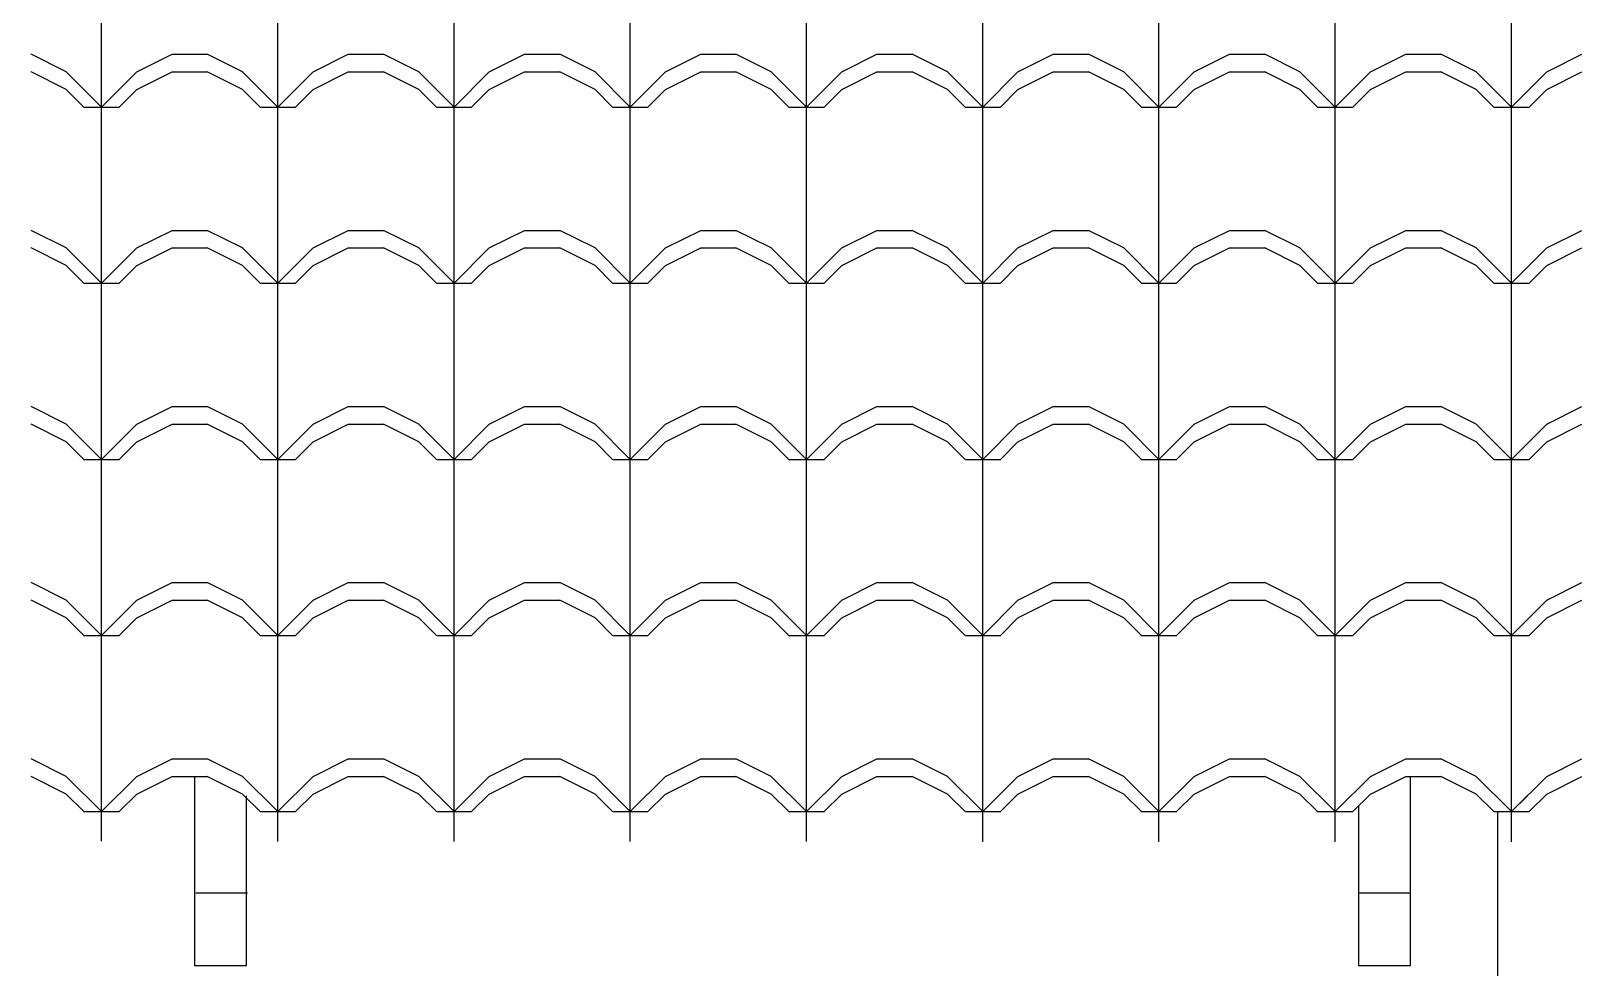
# Model space of a CAD drawing. Extents: x -6702 to 814, y 5971 to 8281.
# Drawn here: x -1303.1 to -1153.5, y 7928.4 to 8018.9 of the extents above; entities that cross this region are included whole.
import ezdxf

# ---------------------------------------------------------------- set-up
doc = ezdxf.new("R2010")
doc.units = 0
doc.header["$LTSCALE"] = 30
doc.header["$MEASUREMENT"] = 0
doc.layers.add('COTA', color=1, linetype='CONTINUOUS')
doc.layers.add('PAREDE', color=6, linetype='CONTINUOUS')

msp = doc.modelspace()

# ---------------------------------------------------------------- linework, layer by layer
at = {"layer": 'COTA'}
for p, q in [((-1296.28, 8011.517), (-1296.28, 8028.517)), ((-1279.28, 8011.517), (-1279.28, 8028.517)), ((-1262.28, 8011.517), (-1262.28, 8028.517)), ((-1245.28, 8011.517), (-1245.28, 8028.517)), ((-1228.28, 8011.517), (-1228.28, 8028.517)), ((-1211.28, 8011.517), (-1211.28, 8028.517)), ((-1194.28, 8011.517), (-1194.28, 8028.517)), ((-1177.28, 8011.517), (-1177.28, 8028.517)), ((-1160.28, 8011.517), (-1160.28, 8028.517)), ((-1160.28, 8011.517), (-1160.28, 8028.517)), ((-1299.68, 8014.917), (-1303.08, 8016.617)), ((-1292.88, 8014.917), (-1289.48, 8016.617)), ((-1289.48, 8016.617), (-1286.08, 8016.617)), ((-1282.68, 8014.917), (-1286.08, 8016.617)), ((-1275.88, 8014.917), (-1272.48, 8016.617)), ((-1272.48, 8016.617), (-1269.08, 8016.617)), ((-1265.68, 8014.917), (-1269.08, 8016.617)), ((-1258.88, 8014.917), (-1255.48, 8016.617)), ((-1255.48, 8016.617), (-1252.08, 8016.617)), ((-1248.68, 8014.917), (-1252.08, 8016.617)), ((-1241.88, 8014.917), (-1238.48, 8016.617)), ((-1238.48, 8016.617), (-1235.08, 8016.617)), ((-1231.68, 8014.917), (-1235.08, 8016.617)), ((-1224.88, 8014.917), (-1221.48, 8016.617)), ((-1221.48, 8016.617), (-1218.08, 8016.617)), ((-1214.68, 8014.917), (-1218.08, 8016.617)), ((-1207.88, 8014.917), (-1204.48, 8016.617)), ((-1204.48, 8016.617), (-1201.08, 8016.617)), ((-1197.68, 8014.917), (-1201.08, 8016.617)), ((-1190.88, 8014.917), (-1187.48, 8016.617)), ((-1187.48, 8016.617), (-1184.08, 8016.617)), ((-1180.68, 8014.917), (-1184.08, 8016.617)), ((-1173.88, 8014.917), (-1170.48, 8016.617)), ((-1170.48, 8016.617), (-1167.08, 8016.617)), ((-1163.68, 8014.917), (-1167.08, 8016.617)), ((-1156.88, 8014.917), (-1153.48, 8016.617)), ((-1299.68, 8013.217), (-1303.08, 8014.917)), ((-1296.28, 8011.517), (-1299.68, 8014.917)), ((-1296.28, 8011.517), (-1292.88, 8014.917)), ((-1292.88, 8013.217), (-1289.48, 8014.917)), ((-1289.48, 8014.917), (-1286.08, 8014.917)), ((-1282.68, 8013.217), (-1286.08, 8014.917)), ((-1279.28, 8011.517), (-1282.68, 8014.917)), ((-1279.28, 8011.517), (-1275.88, 8014.917)), ((-1275.88, 8013.217), (-1272.48, 8014.917)), ((-1272.48, 8014.917), (-1269.08, 8014.917)), ((-1265.68, 8013.217), (-1269.08, 8014.917)), ((-1262.28, 8011.517), (-1265.68, 8014.917)), ((-1262.28, 8011.517), (-1258.88, 8014.917)), ((-1258.88, 8013.217), (-1255.48, 8014.917)), ((-1255.48, 8014.917), (-1252.08, 8014.917)), ((-1248.68, 8013.217), (-1252.08, 8014.917)), ((-1245.28, 8011.517), (-1248.68, 8014.917)), ((-1245.28, 8011.517), (-1241.88, 8014.917)), ((-1241.88, 8013.217), (-1238.48, 8014.917)), ((-1238.48, 8014.917), (-1235.08, 8014.917)), ((-1231.68, 8013.217), (-1235.08, 8014.917)), ((-1228.28, 8011.517), (-1231.68, 8014.917)), ((-1228.28, 8011.517), (-1224.88, 8014.917)), ((-1224.88, 8013.217), (-1221.48, 8014.917)), ((-1221.48, 8014.917), (-1218.08, 8014.917)), ((-1214.68, 8013.217), (-1218.08, 8014.917)), ((-1211.28, 8011.517), (-1214.68, 8014.917)), ((-1211.28, 8011.517), (-1207.88, 8014.917)), ((-1207.88, 8013.217), (-1204.48, 8014.917)), ((-1204.48, 8014.917), (-1201.08, 8014.917)), ((-1197.68, 8013.217), (-1201.08, 8014.917)), ((-1194.28, 8011.517), (-1197.68, 8014.917)), ((-1194.28, 8011.517), (-1190.88, 8014.917)), ((-1190.88, 8013.217), (-1187.48, 8014.917)), ((-1187.48, 8014.917), (-1184.08, 8014.917)), ((-1180.68, 8013.217), (-1184.08, 8014.917)), ((-1177.28, 8011.517), (-1180.68, 8014.917)), ((-1177.28, 8011.517), (-1173.88, 8014.917)), ((-1173.88, 8013.217), (-1170.48, 8014.917)), ((-1170.48, 8014.917), (-1167.08, 8014.917)), ((-1163.68, 8013.217), (-1167.08, 8014.917)), ((-1160.28, 8011.517), (-1163.68, 8014.917)), ((-1160.28, 8011.517), (-1156.88, 8014.917)), ((-1156.88, 8013.217), (-1153.48, 8014.917)), ((-1297.98, 8011.517), (-1299.68, 8013.217)), ((-1294.58, 8011.517), (-1292.88, 8013.217)), ((-1280.98, 8011.517), (-1282.68, 8013.217)), ((-1277.58, 8011.517), (-1275.88, 8013.217)), ((-1263.98, 8011.517), (-1265.68, 8013.217)), ((-1260.58, 8011.517), (-1258.88, 8013.217)), ((-1246.98, 8011.517), (-1248.68, 8013.217)), ((-1243.58, 8011.517), (-1241.88, 8013.217)), ((-1229.98, 8011.517), (-1231.68, 8013.217)), ((-1226.58, 8011.517), (-1224.88, 8013.217)), ((-1212.98, 8011.517), (-1214.68, 8013.217)), ((-1209.58, 8011.517), (-1207.88, 8013.217)), ((-1195.98, 8011.517), (-1197.68, 8013.217)), ((-1192.58, 8011.517), (-1190.88, 8013.217)), ((-1178.98, 8011.517), (-1180.68, 8013.217)), ((-1175.58, 8011.517), (-1173.88, 8013.217)), ((-1161.98, 8011.517), (-1163.68, 8013.217)), ((-1160.28, 8011.517), (-1158.742, 8013.055)), ((-1158.58, 8011.517), (-1156.88, 8013.217)), ((-1297.98, 8011.517), (-1294.58, 8011.517)), ((-1296.28, 7994.517), (-1296.28, 8011.517)), ((-1280.98, 8011.517), (-1277.58, 8011.517)), ((-1279.28, 7994.517), (-1279.28, 8011.517)), ((-1263.98, 8011.517), (-1260.58, 8011.517)), ((-1262.28, 7994.517), (-1262.28, 8011.517)), ((-1246.98, 8011.517), (-1243.58, 8011.517)), ((-1245.28, 7994.517), (-1245.28, 8011.517)), ((-1229.98, 8011.517), (-1226.58, 8011.517)), ((-1228.28, 7994.517), (-1228.28, 8011.517)), ((-1212.98, 8011.517), (-1209.58, 8011.517)), ((-1211.28, 7994.517), (-1211.28, 8011.517)), ((-1195.98, 8011.517), (-1192.58, 8011.517)), ((-1194.28, 7994.517), (-1194.28, 8011.517)), ((-1178.98, 8011.517), (-1175.58, 8011.517)), ((-1177.28, 7994.517), (-1177.28, 8011.517)), ((-1161.98, 8011.517), (-1158.742, 8011.517)), ((-1160.28, 8011.517), (-1158.58, 8011.517)), ((-1160.28, 7994.517), (-1160.28, 8011.517)), ((-1160.28, 7994.517), (-1160.28, 8011.517)), ((-1299.68, 7997.917), (-1303.08, 7999.617)), ((-1292.88, 7997.917), (-1289.48, 7999.617)), ((-1289.48, 7999.617), (-1286.08, 7999.617)), ((-1282.68, 7997.917), (-1286.08, 7999.617)), ((-1275.88, 7997.917), (-1272.48, 7999.617)), ((-1272.48, 7999.617), (-1269.08, 7999.617)), ((-1265.68, 7997.917), (-1269.08, 7999.617)), ((-1258.88, 7997.917), (-1255.48, 7999.617)), ((-1255.48, 7999.617), (-1252.08, 7999.617)), ((-1248.68, 7997.917), (-1252.08, 7999.617)), ((-1241.88, 7997.917), (-1238.48, 7999.617)), ((-1238.48, 7999.617), (-1235.08, 7999.617)), ((-1231.68, 7997.917), (-1235.08, 7999.617)), ((-1224.88, 7997.917), (-1221.48, 7999.617)), ((-1221.48, 7999.617), (-1218.08, 7999.617)), ((-1214.68, 7997.917), (-1218.08, 7999.617)), ((-1207.88, 7997.917), (-1204.48, 7999.617)), ((-1204.48, 7999.617), (-1201.08, 7999.617)), ((-1197.68, 7997.917), (-1201.08, 7999.617)), ((-1190.88, 7997.917), (-1187.48, 7999.617)), ((-1187.48, 7999.617), (-1184.08, 7999.617)), ((-1180.68, 7997.917), (-1184.08, 7999.617)), ((-1173.88, 7997.917), (-1170.48, 7999.617)), ((-1170.48, 7999.617), (-1167.08, 7999.617)), ((-1163.68, 7997.917), (-1167.08, 7999.617)), ((-1156.88, 7997.917), (-1153.48, 7999.617)), ((-1299.68, 7996.217), (-1303.08, 7997.917)), ((-1296.28, 7994.517), (-1299.68, 7997.917)), ((-1296.28, 7994.517), (-1292.88, 7997.917)), ((-1292.88, 7996.217), (-1289.48, 7997.917)), ((-1289.48, 7997.917), (-1286.08, 7997.917)), ((-1282.68, 7996.217), (-1286.08, 7997.917)), ((-1279.28, 7994.517), (-1282.68, 7997.917)), ((-1279.28, 7994.517), (-1275.88, 7997.917)), ((-1275.88, 7996.217), (-1272.48, 7997.917)), ((-1272.48, 7997.917), (-1269.08, 7997.917)), ((-1265.68, 7996.217), (-1269.08, 7997.917)), ((-1262.28, 7994.517), (-1265.68, 7997.917)), ((-1262.28, 7994.517), (-1258.88, 7997.917)), ((-1258.88, 7996.217), (-1255.48, 7997.917)), ((-1255.48, 7997.917), (-1252.08, 7997.917)), ((-1248.68, 7996.217), (-1252.08, 7997.917)), ((-1245.28, 7994.517), (-1248.68, 7997.917)), ((-1245.28, 7994.517), (-1241.88, 7997.917)), ((-1241.88, 7996.217), (-1238.48, 7997.917)), ((-1238.48, 7997.917), (-1235.08, 7997.917)), ((-1231.68, 7996.217), (-1235.08, 7997.917)), ((-1228.28, 7994.517), (-1231.68, 7997.917)), ((-1228.28, 7994.517), (-1224.88, 7997.917)), ((-1224.88, 7996.217), (-1221.48, 7997.917)), ((-1221.48, 7997.917), (-1218.08, 7997.917)), ((-1214.68, 7996.217), (-1218.08, 7997.917)), ((-1211.28, 7994.517), (-1214.68, 7997.917)), ((-1211.28, 7994.517), (-1207.88, 7997.917)), ((-1207.88, 7996.217), (-1204.48, 7997.917)), ((-1204.48, 7997.917), (-1201.08, 7997.917)), ((-1197.68, 7996.217), (-1201.08, 7997.917)), ((-1194.28, 7994.517), (-1197.68, 7997.917)), ((-1194.28, 7994.517), (-1190.88, 7997.917)), ((-1190.88, 7996.217), (-1187.48, 7997.917)), ((-1187.48, 7997.917), (-1184.08, 7997.917)), ((-1180.68, 7996.217), (-1184.08, 7997.917)), ((-1177.28, 7994.517), (-1180.68, 7997.917)), ((-1177.28, 7994.517), (-1173.88, 7997.917)), ((-1173.88, 7996.217), (-1170.48, 7997.917)), ((-1170.48, 7997.917), (-1167.08, 7997.917)), ((-1163.68, 7996.217), (-1167.08, 7997.917)), ((-1160.28, 7994.517), (-1163.68, 7997.917)), ((-1160.28, 7994.517), (-1156.88, 7997.917)), ((-1156.88, 7996.217), (-1153.48, 7997.917)), ((-1297.98, 7994.517), (-1299.68, 7996.217)), ((-1294.58, 7994.517), (-1292.88, 7996.217)), ((-1280.98, 7994.517), (-1282.68, 7996.217)), ((-1277.58, 7994.517), (-1275.88, 7996.217)), ((-1263.98, 7994.517), (-1265.68, 7996.217)), ((-1260.58, 7994.517), (-1258.88, 7996.217)), ((-1246.98, 7994.517), (-1248.68, 7996.217)), ((-1243.58, 7994.517), (-1241.88, 7996.217)), ((-1229.98, 7994.517), (-1231.68, 7996.217)), ((-1226.58, 7994.517), (-1224.88, 7996.217)), ((-1212.98, 7994.517), (-1214.68, 7996.217)), ((-1209.58, 7994.517), (-1207.88, 7996.217)), ((-1195.98, 7994.517), (-1197.68, 7996.217)), ((-1192.58, 7994.517), (-1190.88, 7996.217)), ((-1178.98, 7994.517), (-1180.68, 7996.217)), ((-1175.58, 7994.517), (-1173.88, 7996.217)), ((-1161.98, 7994.517), (-1163.68, 7996.217)), ((-1158.58, 7994.517), (-1156.88, 7996.217)), ((-1160.28, 7994.517), (-1158.742, 7996.055)), ((-1297.98, 7994.517), (-1294.58, 7994.517)), ((-1296.28, 7977.517), (-1296.28, 7994.517)), ((-1280.98, 7994.517), (-1277.58, 7994.517)), ((-1279.28, 7977.517), (-1279.28, 7994.517)), ((-1263.98, 7994.517), (-1260.58, 7994.517)), ((-1262.28, 7977.517), (-1262.28, 7994.517)), ((-1246.98, 7994.517), (-1243.58, 7994.517)), ((-1245.28, 7977.517), (-1245.28, 7994.517)), ((-1229.98, 7994.517), (-1226.58, 7994.517)), ((-1228.28, 7977.517), (-1228.28, 7994.517)), ((-1212.98, 7994.517), (-1209.58, 7994.517)), ((-1211.28, 7977.517), (-1211.28, 7994.517)), ((-1195.98, 7994.517), (-1192.58, 7994.517)), ((-1194.28, 7977.517), (-1194.28, 7994.517)), ((-1178.98, 7994.517), (-1175.58, 7994.517)), ((-1177.28, 7977.517), (-1177.28, 7994.517)), ((-1161.98, 7994.517), (-1158.742, 7994.517)), ((-1160.28, 7994.517), (-1158.58, 7994.517)), ((-1160.28, 7977.517), (-1160.28, 7994.517)), ((-1160.28, 7977.517), (-1160.28, 7994.517)), ((-1299.68, 7980.917), (-1303.08, 7982.617)), ((-1292.88, 7980.917), (-1289.48, 7982.617)), ((-1289.48, 7982.617), (-1286.08, 7982.617)), ((-1282.68, 7980.917), (-1286.08, 7982.617)), ((-1275.88, 7980.917), (-1272.48, 7982.617)), ((-1272.48, 7982.617), (-1269.08, 7982.617)), ((-1265.68, 7980.917), (-1269.08, 7982.617)), ((-1258.88, 7980.917), (-1255.48, 7982.617)), ((-1255.48, 7982.617), (-1252.08, 7982.617)), ((-1248.68, 7980.917), (-1252.08, 7982.617)), ((-1241.88, 7980.917), (-1238.48, 7982.617)), ((-1238.48, 7982.617), (-1235.08, 7982.617)), ((-1231.68, 7980.917), (-1235.08, 7982.617)), ((-1224.88, 7980.917), (-1221.48, 7982.617)), ((-1221.48, 7982.617), (-1218.08, 7982.617)), ((-1214.68, 7980.917), (-1218.08, 7982.617)), ((-1207.88, 7980.917), (-1204.48, 7982.617)), ((-1204.48, 7982.617), (-1201.08, 7982.617)), ((-1197.68, 7980.917), (-1201.08, 7982.617)), ((-1190.88, 7980.917), (-1187.48, 7982.617)), ((-1187.48, 7982.617), (-1184.08, 7982.617)), ((-1180.68, 7980.917), (-1184.08, 7982.617)), ((-1173.88, 7980.917), (-1170.48, 7982.617)), ((-1170.48, 7982.617), (-1167.08, 7982.617)), ((-1163.68, 7980.917), (-1167.08, 7982.617)), ((-1156.88, 7980.917), (-1153.48, 7982.617)), ((-1299.68, 7979.217), (-1303.08, 7980.917)), ((-1296.28, 7977.517), (-1299.68, 7980.917)), ((-1296.28, 7977.517), (-1292.88, 7980.917)), ((-1292.88, 7979.217), (-1289.48, 7980.917)), ((-1289.48, 7980.917), (-1286.08, 7980.917)), ((-1282.68, 7979.217), (-1286.08, 7980.917)), ((-1279.28, 7977.517), (-1282.68, 7980.917)), ((-1279.28, 7977.517), (-1275.88, 7980.917)), ((-1275.88, 7979.217), (-1272.48, 7980.917)), ((-1272.48, 7980.917), (-1269.08, 7980.917)), ((-1265.68, 7979.217), (-1269.08, 7980.917)), ((-1262.28, 7977.517), (-1265.68, 7980.917)), ((-1262.28, 7977.517), (-1258.88, 7980.917)), ((-1258.88, 7979.217), (-1255.48, 7980.917)), ((-1255.48, 7980.917), (-1252.08, 7980.917)), ((-1248.68, 7979.217), (-1252.08, 7980.917)), ((-1245.28, 7977.517), (-1248.68, 7980.917)), ((-1245.28, 7977.517), (-1241.88, 7980.917)), ((-1241.88, 7979.217), (-1238.48, 7980.917)), ((-1238.48, 7980.917), (-1235.08, 7980.917)), ((-1231.68, 7979.217), (-1235.08, 7980.917)), ((-1228.28, 7977.517), (-1231.68, 7980.917)), ((-1228.28, 7977.517), (-1224.88, 7980.917)), ((-1224.88, 7979.217), (-1221.48, 7980.917)), ((-1221.48, 7980.917), (-1218.08, 7980.917)), ((-1214.68, 7979.217), (-1218.08, 7980.917)), ((-1211.28, 7977.517), (-1214.68, 7980.917)), ((-1211.28, 7977.517), (-1207.88, 7980.917)), ((-1207.88, 7979.217), (-1204.48, 7980.917)), ((-1204.48, 7980.917), (-1201.08, 7980.917)), ((-1197.68, 7979.217), (-1201.08, 7980.917)), ((-1194.28, 7977.517), (-1197.68, 7980.917)), ((-1194.28, 7977.517), (-1190.88, 7980.917)), ((-1190.88, 7979.217), (-1187.48, 7980.917)), ((-1187.48, 7980.917), (-1184.08, 7980.917)), ((-1180.68, 7979.217), (-1184.08, 7980.917)), ((-1177.28, 7977.517), (-1180.68, 7980.917)), ((-1177.28, 7977.517), (-1173.88, 7980.917)), ((-1173.88, 7979.217), (-1170.48, 7980.917)), ((-1170.48, 7980.917), (-1167.08, 7980.917)), ((-1163.68, 7979.217), (-1167.08, 7980.917)), ((-1160.28, 7977.517), (-1163.68, 7980.917)), ((-1160.28, 7977.517), (-1156.88, 7980.917)), ((-1156.88, 7979.217), (-1153.48, 7980.917)), ((-1297.98, 7977.517), (-1299.68, 7979.217)), ((-1294.58, 7977.517), (-1292.88, 7979.217)), ((-1280.98, 7977.517), (-1282.68, 7979.217)), ((-1277.58, 7977.517), (-1275.88, 7979.217)), ((-1263.98, 7977.517), (-1265.68, 7979.217)), ((-1260.58, 7977.517), (-1258.88, 7979.217)), ((-1246.98, 7977.517), (-1248.68, 7979.217)), ((-1243.58, 7977.517), (-1241.88, 7979.217)), ((-1229.98, 7977.517), (-1231.68, 7979.217)), ((-1226.58, 7977.517), (-1224.88, 7979.217)), ((-1212.98, 7977.517), (-1214.68, 7979.217)), ((-1209.58, 7977.517), (-1207.88, 7979.217)), ((-1195.98, 7977.517), (-1197.68, 7979.217)), ((-1192.58, 7977.517), (-1190.88, 7979.217)), ((-1178.98, 7977.517), (-1180.68, 7979.217)), ((-1175.58, 7977.517), (-1173.88, 7979.217)), ((-1161.98, 7977.517), (-1163.68, 7979.217)), ((-1160.28, 7977.517), (-1158.742, 7979.055)), ((-1158.58, 7977.517), (-1156.88, 7979.217)), ((-1297.98, 7977.517), (-1294.58, 7977.517)), ((-1296.28, 7960.517), (-1296.28, 7977.517)), ((-1280.98, 7977.517), (-1277.58, 7977.517)), ((-1279.28, 7960.517), (-1279.28, 7977.517)), ((-1263.98, 7977.517), (-1260.58, 7977.517)), ((-1262.28, 7960.517), (-1262.28, 7977.517)), ((-1246.98, 7977.517), (-1243.58, 7977.517)), ((-1245.28, 7960.517), (-1245.28, 7977.517)), ((-1229.98, 7977.517), (-1226.58, 7977.517)), ((-1228.28, 7960.517), (-1228.28, 7977.517)), ((-1212.98, 7977.517), (-1209.58, 7977.517)), ((-1211.28, 7960.517), (-1211.28, 7977.517)), ((-1195.98, 7977.517), (-1192.58, 7977.517)), ((-1194.28, 7960.517), (-1194.28, 7977.517)), ((-1178.98, 7977.517), (-1175.58, 7977.517)), ((-1177.28, 7960.517), (-1177.28, 7977.517)), ((-1161.98, 7977.517), (-1158.742, 7977.517)), ((-1160.28, 7977.517), (-1158.58, 7977.517)), ((-1160.28, 7960.517), (-1160.28, 7977.517)), ((-1160.28, 7960.517), (-1160.28, 7977.517)), ((-1299.68, 7963.917), (-1303.08, 7965.617)), ((-1292.88, 7963.917), (-1289.48, 7965.617)), ((-1289.48, 7965.617), (-1286.08, 7965.617)), ((-1282.68, 7963.917), (-1286.08, 7965.617)), ((-1275.88, 7963.917), (-1272.48, 7965.617)), ((-1272.48, 7965.617), (-1269.08, 7965.617)), ((-1265.68, 7963.917), (-1269.08, 7965.617)), ((-1258.88, 7963.917), (-1255.48, 7965.617)), ((-1255.48, 7965.617), (-1252.08, 7965.617)), ((-1248.68, 7963.917), (-1252.08, 7965.617)), ((-1241.88, 7963.917), (-1238.48, 7965.617)), ((-1238.48, 7965.617), (-1235.08, 7965.617)), ((-1231.68, 7963.917), (-1235.08, 7965.617)), ((-1224.88, 7963.917), (-1221.48, 7965.617)), ((-1221.48, 7965.617), (-1218.08, 7965.617)), ((-1214.68, 7963.917), (-1218.08, 7965.617)), ((-1207.88, 7963.917), (-1204.48, 7965.617)), ((-1204.48, 7965.617), (-1201.08, 7965.617)), ((-1197.68, 7963.917), (-1201.08, 7965.617)), ((-1190.88, 7963.917), (-1187.48, 7965.617)), ((-1187.48, 7965.617), (-1184.08, 7965.617)), ((-1180.68, 7963.917), (-1184.08, 7965.617)), ((-1173.88, 7963.917), (-1170.48, 7965.617)), ((-1170.48, 7965.617), (-1167.08, 7965.617)), ((-1163.68, 7963.917), (-1167.08, 7965.617)), ((-1156.88, 7963.917), (-1153.48, 7965.617)), ((-1299.68, 7962.217), (-1303.08, 7963.917)), ((-1296.28, 7960.517), (-1299.68, 7963.917)), ((-1296.28, 7960.517), (-1292.88, 7963.917)), ((-1292.88, 7962.217), (-1289.48, 7963.917)), ((-1289.48, 7963.917), (-1286.08, 7963.917)), ((-1282.68, 7962.217), (-1286.08, 7963.917)), ((-1279.28, 7960.517), (-1282.68, 7963.917)), ((-1279.28, 7960.517), (-1275.88, 7963.917)), ((-1275.88, 7962.217), (-1272.48, 7963.917)), ((-1272.48, 7963.917), (-1269.08, 7963.917)), ((-1265.68, 7962.217), (-1269.08, 7963.917)), ((-1262.28, 7960.517), (-1265.68, 7963.917)), ((-1262.28, 7960.517), (-1258.88, 7963.917)), ((-1258.88, 7962.217), (-1255.48, 7963.917)), ((-1255.48, 7963.917), (-1252.08, 7963.917)), ((-1248.68, 7962.217), (-1252.08, 7963.917)), ((-1245.28, 7960.517), (-1248.68, 7963.917)), ((-1245.28, 7960.517), (-1241.88, 7963.917)), ((-1241.88, 7962.217), (-1238.48, 7963.917)), ((-1238.48, 7963.917), (-1235.08, 7963.917)), ((-1231.68, 7962.217), (-1235.08, 7963.917)), ((-1228.28, 7960.517), (-1231.68, 7963.917)), ((-1228.28, 7960.517), (-1224.88, 7963.917)), ((-1224.88, 7962.217), (-1221.48, 7963.917)), ((-1221.48, 7963.917), (-1218.08, 7963.917)), ((-1214.68, 7962.217), (-1218.08, 7963.917)), ((-1211.28, 7960.517), (-1214.68, 7963.917)), ((-1211.28, 7960.517), (-1207.88, 7963.917)), ((-1207.88, 7962.217), (-1204.48, 7963.917)), ((-1204.48, 7963.917), (-1201.08, 7963.917)), ((-1197.68, 7962.217), (-1201.08, 7963.917)), ((-1194.28, 7960.517), (-1197.68, 7963.917)), ((-1194.28, 7960.517), (-1190.88, 7963.917)), ((-1190.88, 7962.217), (-1187.48, 7963.917)), ((-1187.48, 7963.917), (-1184.08, 7963.917)), ((-1180.68, 7962.217), (-1184.08, 7963.917)), ((-1177.28, 7960.517), (-1180.68, 7963.917)), ((-1177.28, 7960.517), (-1173.88, 7963.917)), ((-1173.88, 7962.217), (-1170.48, 7963.917)), ((-1170.48, 7963.917), (-1167.08, 7963.917)), ((-1163.68, 7962.217), (-1167.08, 7963.917)), ((-1160.28, 7960.517), (-1163.68, 7963.917)), ((-1160.28, 7960.517), (-1156.88, 7963.917)), ((-1156.88, 7962.217), (-1153.48, 7963.917)), ((-1297.98, 7960.517), (-1299.68, 7962.217)), ((-1294.58, 7960.517), (-1292.88, 7962.217)), ((-1280.98, 7960.517), (-1282.68, 7962.217)), ((-1277.58, 7960.517), (-1275.88, 7962.217)), ((-1263.98, 7960.517), (-1265.68, 7962.217)), ((-1260.58, 7960.517), (-1258.88, 7962.217)), ((-1246.98, 7960.517), (-1248.68, 7962.217)), ((-1243.58, 7960.517), (-1241.88, 7962.217)), ((-1229.98, 7960.517), (-1231.68, 7962.217)), ((-1226.58, 7960.517), (-1224.88, 7962.217)), ((-1212.98, 7960.517), (-1214.68, 7962.217)), ((-1209.58, 7960.517), (-1207.88, 7962.217)), ((-1195.98, 7960.517), (-1197.68, 7962.217)), ((-1192.58, 7960.517), (-1190.88, 7962.217)), ((-1178.98, 7960.517), (-1180.68, 7962.217)), ((-1175.58, 7960.517), (-1173.88, 7962.217)), ((-1161.98, 7960.517), (-1163.68, 7962.217)), ((-1160.28, 7960.517), (-1158.742, 7962.055)), ((-1158.58, 7960.517), (-1156.88, 7962.217)), ((-1297.98, 7960.517), (-1294.58, 7960.517)), ((-1296.28, 7943.517), (-1296.28, 7960.517)), ((-1280.98, 7960.517), (-1277.58, 7960.517)), ((-1279.28, 7943.517), (-1279.28, 7960.517)), ((-1263.98, 7960.517), (-1260.58, 7960.517)), ((-1262.28, 7943.517), (-1262.28, 7960.517)), ((-1246.98, 7960.517), (-1243.58, 7960.517)), ((-1245.28, 7943.517), (-1245.28, 7960.517)), ((-1229.98, 7960.517), (-1226.58, 7960.517)), ((-1228.28, 7943.517), (-1228.28, 7960.517)), ((-1212.98, 7960.517), (-1209.58, 7960.517)), ((-1211.28, 7943.517), (-1211.28, 7960.517)), ((-1195.98, 7960.517), (-1192.58, 7960.517)), ((-1194.28, 7943.517), (-1194.28, 7960.517)), ((-1178.98, 7960.517), (-1175.58, 7960.517)), ((-1177.28, 7943.517), (-1177.28, 7960.517)), ((-1161.98, 7960.517), (-1158.742, 7960.517)), ((-1160.28, 7960.517), (-1158.58, 7960.517)), ((-1160.28, 7943.517), (-1160.28, 7960.517)), ((-1160.28, 7943.517), (-1160.28, 7960.517)), ((-1299.68, 7946.917), (-1303.08, 7948.617)), ((-1292.88, 7946.917), (-1289.48, 7948.617)), ((-1289.48, 7948.617), (-1286.08, 7948.617)), ((-1282.68, 7946.917), (-1286.08, 7948.617)), ((-1275.88, 7946.917), (-1272.48, 7948.617)), ((-1272.48, 7948.617), (-1269.08, 7948.617)), ((-1265.68, 7946.917), (-1269.08, 7948.617)), ((-1258.88, 7946.917), (-1255.48, 7948.617)), ((-1255.48, 7948.617), (-1252.08, 7948.617)), ((-1248.68, 7946.917), (-1252.08, 7948.617)), ((-1241.88, 7946.917), (-1238.48, 7948.617)), ((-1238.48, 7948.617), (-1235.08, 7948.617)), ((-1231.68, 7946.917), (-1235.08, 7948.617)), ((-1224.88, 7946.917), (-1221.48, 7948.617)), ((-1221.48, 7948.617), (-1218.08, 7948.617)), ((-1214.68, 7946.917), (-1218.08, 7948.617)), ((-1207.88, 7946.917), (-1204.48, 7948.617)), ((-1204.48, 7948.617), (-1201.08, 7948.617)), ((-1197.68, 7946.917), (-1201.08, 7948.617)), ((-1190.88, 7946.917), (-1187.48, 7948.617)), ((-1187.48, 7948.617), (-1184.08, 7948.617)), ((-1180.68, 7946.917), (-1184.08, 7948.617)), ((-1173.88, 7946.917), (-1170.48, 7948.617)), ((-1170.48, 7948.617), (-1167.08, 7948.617)), ((-1163.68, 7946.917), (-1167.08, 7948.617)), ((-1156.88, 7946.917), (-1153.48, 7948.617)), ((-1299.68, 7945.217), (-1303.08, 7946.917)), ((-1296.28, 7943.517), (-1299.68, 7946.917)), ((-1296.28, 7943.517), (-1292.88, 7946.917)), ((-1292.88, 7945.217), (-1289.48, 7946.917)), ((-1289.48, 7946.917), (-1286.08, 7946.917)), ((-1282.68, 7945.217), (-1286.08, 7946.917)), ((-1279.28, 7943.517), (-1282.68, 7946.917)), ((-1279.28, 7943.517), (-1275.88, 7946.917)), ((-1275.88, 7945.217), (-1272.48, 7946.917)), ((-1272.48, 7946.917), (-1269.08, 7946.917)), ((-1265.68, 7945.217), (-1269.08, 7946.917)), ((-1262.28, 7943.517), (-1265.68, 7946.917)), ((-1262.28, 7943.517), (-1258.88, 7946.917)), ((-1258.88, 7945.217), (-1255.48, 7946.917)), ((-1255.48, 7946.917), (-1252.08, 7946.917)), ((-1248.68, 7945.217), (-1252.08, 7946.917)), ((-1245.28, 7943.517), (-1248.68, 7946.917)), ((-1245.28, 7943.517), (-1241.88, 7946.917)), ((-1241.88, 7945.217), (-1238.48, 7946.917)), ((-1238.48, 7946.917), (-1235.08, 7946.917)), ((-1231.68, 7945.217), (-1235.08, 7946.917)), ((-1228.28, 7943.517), (-1231.68, 7946.917)), ((-1228.28, 7943.517), (-1224.88, 7946.917)), ((-1224.88, 7945.217), (-1221.48, 7946.917)), ((-1221.48, 7946.917), (-1218.08, 7946.917)), ((-1214.68, 7945.217), (-1218.08, 7946.917)), ((-1211.28, 7943.517), (-1214.68, 7946.917)), ((-1211.28, 7943.517), (-1207.88, 7946.917)), ((-1207.88, 7945.217), (-1204.48, 7946.917)), ((-1204.48, 7946.917), (-1201.08, 7946.917)), ((-1197.68, 7945.217), (-1201.08, 7946.917)), ((-1194.28, 7943.517), (-1197.68, 7946.917)), ((-1194.28, 7943.517), (-1190.88, 7946.917)), ((-1190.88, 7945.217), (-1187.48, 7946.917)), ((-1187.48, 7946.917), (-1184.08, 7946.917)), ((-1180.68, 7945.217), (-1184.08, 7946.917)), ((-1177.28, 7943.517), (-1180.68, 7946.917)), ((-1177.28, 7943.517), (-1173.88, 7946.917)), ((-1173.88, 7945.217), (-1170.48, 7946.917)), ((-1170.48, 7946.917), (-1167.08, 7946.917)), ((-1163.68, 7945.217), (-1167.08, 7946.917)), ((-1160.28, 7943.517), (-1163.68, 7946.917)), ((-1160.28, 7943.517), (-1156.88, 7946.917)), ((-1156.88, 7945.217), (-1153.48, 7946.917)), ((-1297.98, 7943.517), (-1299.68, 7945.217)), ((-1294.58, 7943.517), (-1292.88, 7945.217)), ((-1280.98, 7943.517), (-1282.68, 7945.217)), ((-1277.58, 7943.517), (-1275.88, 7945.217)), ((-1263.98, 7943.517), (-1265.68, 7945.217)), ((-1260.58, 7943.517), (-1258.88, 7945.217)), ((-1246.98, 7943.517), (-1248.68, 7945.217)), ((-1243.58, 7943.517), (-1241.88, 7945.217)), ((-1229.98, 7943.517), (-1231.68, 7945.217)), ((-1226.58, 7943.517), (-1224.88, 7945.217)), ((-1212.98, 7943.517), (-1214.68, 7945.217)), ((-1209.58, 7943.517), (-1207.88, 7945.217)), ((-1195.98, 7943.517), (-1197.68, 7945.217)), ((-1192.58, 7943.517), (-1190.88, 7945.217)), ((-1178.98, 7943.517), (-1180.68, 7945.217)), ((-1175.58, 7943.517), (-1173.88, 7945.217)), ((-1161.98, 7943.517), (-1163.68, 7945.217)), ((-1160.28, 7943.517), (-1158.742, 7945.055)), ((-1158.58, 7943.517), (-1156.88, 7945.217)), ((-1297.98, 7943.517), (-1294.58, 7943.517)), ((-1296.28, 7940.658), (-1296.28, 7943.517)), ((-1280.98, 7943.517), (-1277.58, 7943.517)), ((-1279.28, 7940.65), (-1279.28, 7943.517)), ((-1263.98, 7943.517), (-1260.58, 7943.517)), ((-1262.28, 7940.642), (-1262.28, 7943.517)), ((-1246.98, 7943.517), (-1243.58, 7943.517)), ((-1245.28, 7940.633), (-1245.28, 7943.517)), ((-1229.98, 7943.517), (-1226.58, 7943.517)), ((-1228.28, 7940.625), (-1228.28, 7943.517)), ((-1212.98, 7943.517), (-1209.58, 7943.517)), ((-1211.28, 7940.616), (-1211.28, 7943.517)), ((-1195.98, 7943.517), (-1192.58, 7943.517)), ((-1194.28, 7940.608), (-1194.28, 7943.517)), ((-1178.98, 7943.517), (-1175.58, 7943.517)), ((-1177.28, 7940.599), (-1177.28, 7943.517)), ((-1161.98, 7943.517), (-1158.742, 7943.517)), ((-1160.28, 7943.517), (-1158.58, 7943.517)), ((-1160.28, 7940.616), (-1160.28, 7943.517)), ((-1160.28, 7940.591), (-1160.28, 7943.517))]:
    msp.add_line(p, q, dxfattribs=at)
at = {"layer": 'PAREDE', "color": 2, "linetype": 'Continuous', "ltscale": 3.937008}
for p, q in [((-1287.305, 7946.917), (-1287.305, 7928.677)), ((-1170.026, 7928.677), (-1170.026, 7946.917)), ((-1170.026, 7928.677), (-1170.026, 7946.917)), ((-1282.305, 7928.677), (-1282.305, 7945.03)), ((-1175.026, 7944.072), (-1175.026, 7928.677)), ((-1175.026, 7944.072), (-1175.026, 7928.677)), ((-1161.636, 7943.517), (-1161.636, 7699.419)), ((-1287.194, 7935.677), (-1282.194, 7935.677)), ((-1175.026, 7935.677), (-1170.026, 7935.677)), ((-1175.026, 7935.677), (-1170.026, 7935.677)), ((-1170.026, 7928.677), (-1170.026, 7935.677)), ((-1287.305, 7928.677), (-1282.305, 7928.677)), ((-1175.026, 7928.677), (-1170.026, 7928.677)), ((-1175.026, 7928.677), (-1172.526, 7928.677)), ((-1175.026, 7928.677), (-1170.026, 7928.677))]:
    msp.add_line(p, q, dxfattribs=at)

doc.saveas('drawing.dxf')
